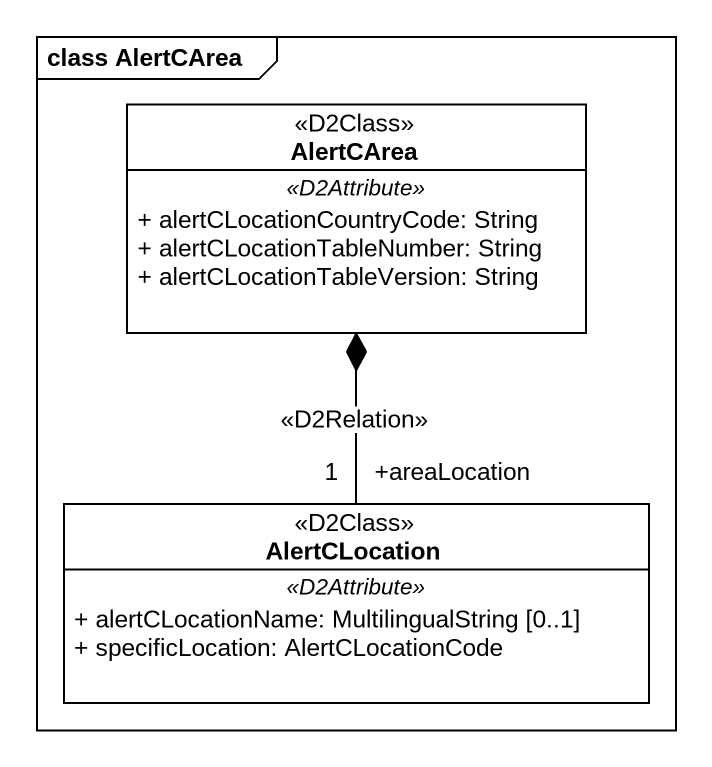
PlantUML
@startuml
mainframe class AlertCArea
hide circle
hide empty members
skinparam classAttributeIconSize 0
class AlertCArea <<D2Class>> {
  .. <<D2Attribute>> ..
  + alertCLocationCountryCode: String
  + alertCLocationTableNumber: String
  + alertCLocationTableVersion: String
}
class AlertCLocation <<D2Class>> {
  .. <<D2Attribute>> ..
  + alertCLocationName: MultilingualString [0..1]
  + specificLocation: AlertCLocationCode
}
AlertCLocation "+areaLocation\n1" -up-* AlertCArea : <<D2Relation>>
@enduml
